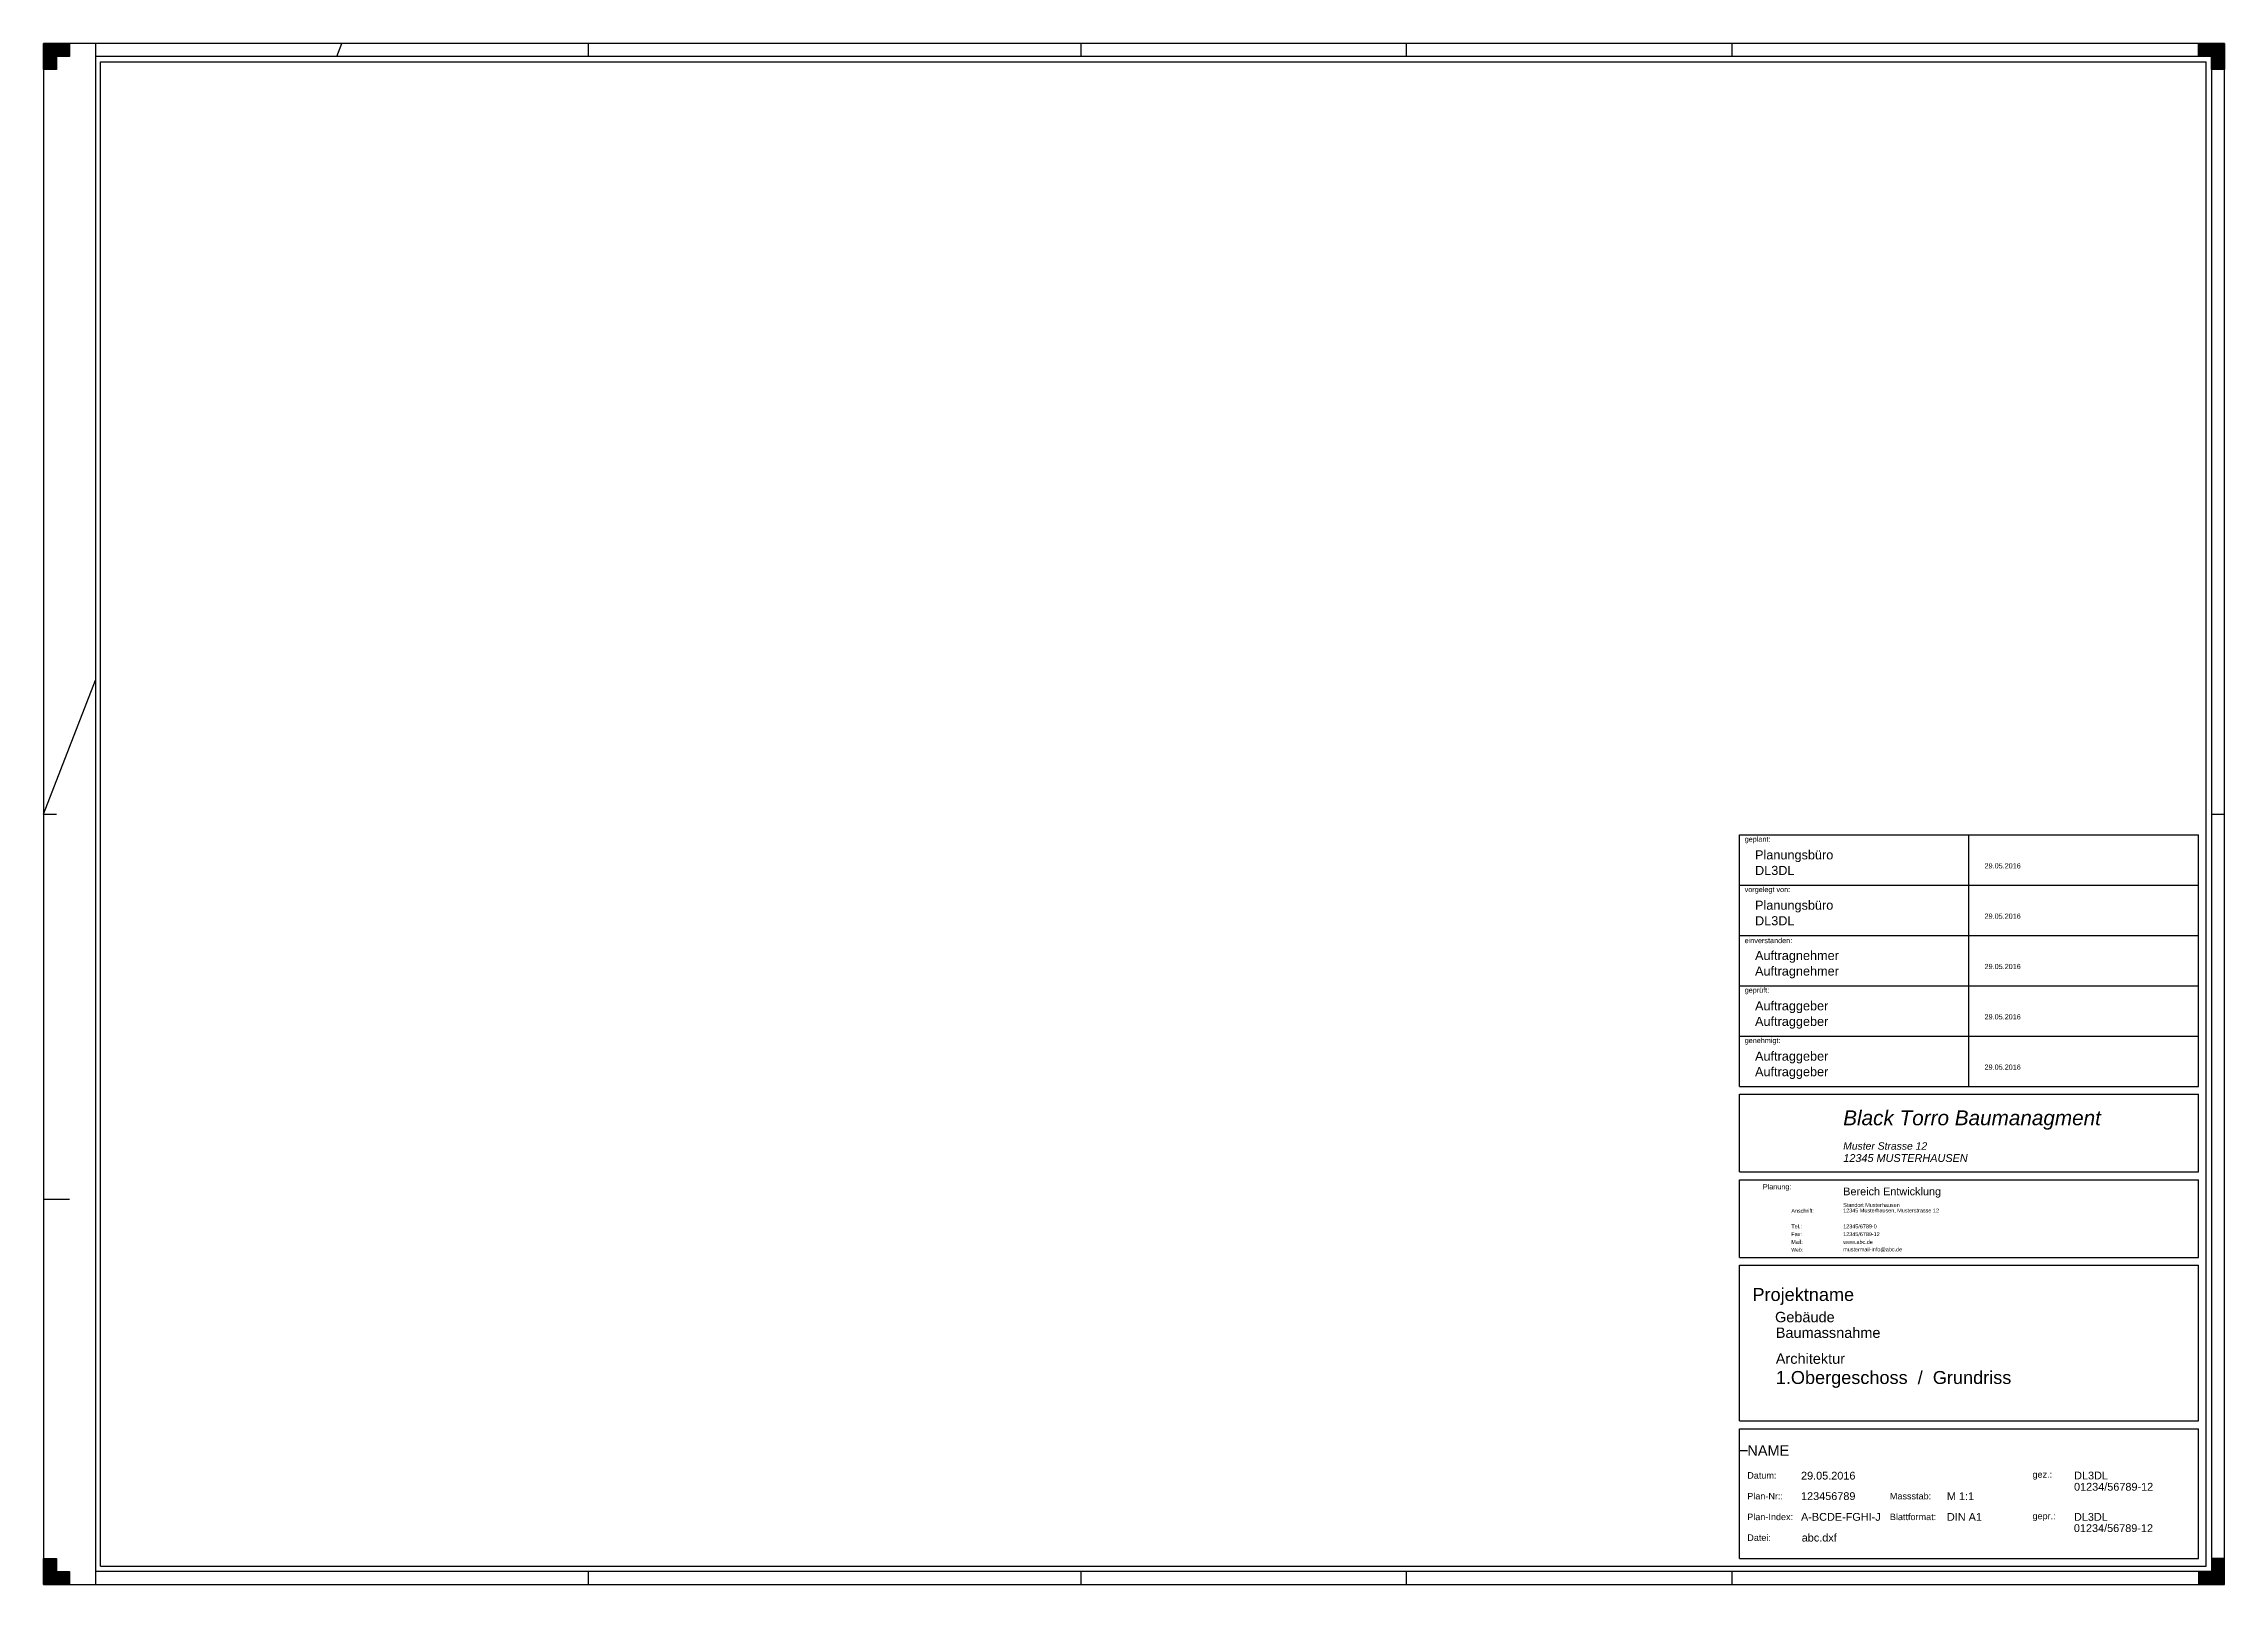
# Model space of a CAD drawing. Header units: millimetres. Extents: x 0 to 841, y 0 to 594.
import ezdxf

# ---------------------------------------------------------------- set-up
doc = ezdxf.new("R2010")
doc.units = ezdxf.units.MM
for name, color, linetype, true_color in [('Adresse Planungsbüro', 30, 'Continuous', 0xff7f00), ('Blattrahmen', 2, 'Continuous', 0xffff00), ('Faltmarken', 3, 'Continuous', 0x00ff00), ('Planecken', 2, 'Continuous', 0xffff00), ('Plankopf Linien dünn', 3, 'Continuous', 0x00ff00), ('Plankopf Platz', 6, 'Continuous', 0xff00ff), ('Plankopf Rahmen', 3, 'Continuous', 0x00ff00), ('Plankopf Text ausgefüllt', 94, 'Continuous', 0x008000), ('Plankopf Text Vorgabe', 1, 'Continuous', 0xff0000), ('Zeichnungsrahmen rot', 1, 'Continuous', 0xff0000), ('Zeichnungsrahmen_blau', 5, 'Continuous', 0x0000ff)]:
    doc.layers.add(name, color=color, linetype=linetype, true_color=true_color)
doc.styles.add('textstyle0', font='')
doc.styles.add('textstyle1', font='')
doc.styles.add('textstyle10', font='')
doc.styles.add('textstyle11', font='')
doc.styles.add('textstyle12', font='')
doc.styles.add('textstyle13', font='')
doc.styles.add('textstyle14', font='')
doc.styles.add('textstyle15', font='')
doc.styles.add('textstyle16', font='')
doc.styles.add('textstyle17', font='')
doc.styles.add('textstyle18', font='')
doc.styles.add('textstyle19', font='')
doc.styles.add('textstyle20', font='')
doc.styles.add('textstyle21', font='')
doc.styles.add('textstyle22', font='')
doc.styles.add('textstyle23', font='')
doc.styles.add('textstyle24', font='')
doc.styles.add('textstyle25', font='')
doc.styles.add('textstyle26', font='')
doc.styles.add('textstyle27', font='')
doc.styles.add('textstyle28', font='')
doc.styles.add('textstyle29', font='')
doc.styles.add('textstyle3', font='')
doc.styles.add('textstyle30', font='')
doc.styles.add('textstyle31', font='')
doc.styles.add('textstyle32', font='')
doc.styles.add('textstyle33', font='')
doc.styles.add('textstyle34', font='')
doc.styles.add('textstyle35', font='')
doc.styles.add('textstyle36', font='')
doc.styles.add('textstyle37', font='')
doc.styles.add('textstyle38', font='')
doc.styles.add('textstyle39', font='')
doc.styles.add('textstyle4', font='')
doc.styles.add('textstyle40', font='')
doc.styles.add('textstyle41', font='')
doc.styles.add('textstyle42', font='')
doc.styles.add('textstyle43', font='')
doc.styles.add('textstyle44', font='')
doc.styles.add('textstyle45', font='')
doc.styles.add('textstyle46', font='')
doc.styles.add('textstyle47', font='')
doc.styles.add('textstyle48', font='')
doc.styles.add('textstyle49', font='')
doc.styles.add('textstyle50', font='')
doc.styles.add('textstyle51', font='')
doc.styles.add('textstyle52', font='')
doc.styles.add('textstyle53', font='')
doc.styles.add('textstyle54', font='')
doc.styles.add('textstyle55', font='')
doc.styles.add('textstyle56', font='')
doc.styles.add('textstyle57', font='')
doc.styles.add('textstyle58', font='')
doc.styles.add('textstyle59', font='')
doc.styles.add('textstyle6', font='')
doc.styles.add('textstyle60', font='')
doc.styles.add('textstyle61', font='')
doc.styles.add('textstyle62', font='')
doc.styles.add('textstyle63', font='')
doc.styles.add('textstyle64', font='')
doc.styles.add('textstyle65', font='')
doc.styles.add('textstyle66', font='')
doc.styles.add('textstyle7', font='')
doc.styles.add('textstyle8', font='')
doc.styles.add('textstyle9', font='')
doc.styles.get('textstyle0').set_extended_font_data('Liberation Sans')
doc.styles.get('textstyle1').set_extended_font_data('Liberation Sans')
doc.styles.get('textstyle10').set_extended_font_data('Liberation Sans')
doc.styles.get('textstyle11').set_extended_font_data('Liberation Sans')
doc.styles.get('textstyle12').set_extended_font_data('Liberation Sans')
doc.styles.get('textstyle13').set_extended_font_data('Liberation Sans')
doc.styles.get('textstyle14').set_extended_font_data('Liberation Sans')
doc.styles.get('textstyle15').set_extended_font_data('Liberation Sans')
doc.styles.get('textstyle16').set_extended_font_data('Liberation Sans')
doc.styles.get('textstyle17').set_extended_font_data('Liberation Sans')
doc.styles.get('textstyle18').set_extended_font_data('Liberation Sans')
doc.styles.get('textstyle19').set_extended_font_data('Liberation Sans')
doc.styles.get('textstyle20').set_extended_font_data('Liberation Sans')
doc.styles.get('textstyle21').set_extended_font_data('Liberation Sans')
doc.styles.get('textstyle22').set_extended_font_data('Liberation Sans')
doc.styles.get('textstyle23').set_extended_font_data('Liberation Sans')
doc.styles.get('textstyle24').set_extended_font_data('Liberation Sans')
doc.styles.get('textstyle25').set_extended_font_data('Liberation Sans')
doc.styles.get('textstyle26').set_extended_font_data('Liberation Sans')
doc.styles.get('textstyle27').set_extended_font_data('Liberation Sans')
doc.styles.get('textstyle28').set_extended_font_data('Liberation Sans', italic=True)
doc.styles.get('textstyle29').set_extended_font_data('Liberation Sans', italic=True)
doc.styles.get('textstyle3').set_extended_font_data('Liberation Sans')
doc.styles.get('textstyle30').set_extended_font_data('Liberation Sans', italic=True)
doc.styles.get('textstyle31').set_extended_font_data('Liberation Sans')
doc.styles.get('textstyle32').set_extended_font_data('Liberation Sans')
doc.styles.get('textstyle33').set_extended_font_data('Liberation Sans')
doc.styles.get('textstyle34').set_extended_font_data('Liberation Sans')
doc.styles.get('textstyle35').set_extended_font_data('Liberation Sans')
doc.styles.get('textstyle36').set_extended_font_data('Liberation Sans')
doc.styles.get('textstyle37').set_extended_font_data('Liberation Sans')
doc.styles.get('textstyle38').set_extended_font_data('Liberation Sans')
doc.styles.get('textstyle39').set_extended_font_data('Liberation Sans')
doc.styles.get('textstyle4').set_extended_font_data('Liberation Sans')
doc.styles.get('textstyle40').set_extended_font_data('Liberation Sans')
doc.styles.get('textstyle41').set_extended_font_data('Liberation Sans')
doc.styles.get('textstyle42').set_extended_font_data('Liberation Sans')
doc.styles.get('textstyle43').set_extended_font_data('Liberation Sans')
doc.styles.get('textstyle44').set_extended_font_data('Liberation Sans')
doc.styles.get('textstyle45').set_extended_font_data('Liberation Sans')
doc.styles.get('textstyle46').set_extended_font_data('Liberation Sans')
doc.styles.get('textstyle47').set_extended_font_data('Liberation Sans')
doc.styles.get('textstyle48').set_extended_font_data('Liberation Sans')
doc.styles.get('textstyle49').set_extended_font_data('Liberation Sans')
doc.styles.get('textstyle50').set_extended_font_data('Liberation Sans')
doc.styles.get('textstyle51').set_extended_font_data('Liberation Sans')
doc.styles.get('textstyle52').set_extended_font_data('Liberation Sans')
doc.styles.get('textstyle53').set_extended_font_data('Liberation Sans')
doc.styles.get('textstyle54').set_extended_font_data('Liberation Sans')
doc.styles.get('textstyle55').set_extended_font_data('Liberation Sans')
doc.styles.get('textstyle56').set_extended_font_data('Liberation Sans')
doc.styles.get('textstyle57').set_extended_font_data('Liberation Sans')
doc.styles.get('textstyle58').set_extended_font_data('Liberation Sans')
doc.styles.get('textstyle59').set_extended_font_data('Liberation Sans')
doc.styles.get('textstyle6').set_extended_font_data('Liberation Sans')
doc.styles.get('textstyle60').set_extended_font_data('Liberation Sans')
doc.styles.get('textstyle61').set_extended_font_data('Liberation Sans')
doc.styles.get('textstyle62').set_extended_font_data('Liberation Sans')
doc.styles.get('textstyle63').set_extended_font_data('Liberation Sans')
doc.styles.get('textstyle64').set_extended_font_data('Liberation Sans')
doc.styles.get('textstyle65').set_extended_font_data('Liberation Sans')
doc.styles.get('textstyle66').set_extended_font_data('Liberation Sans')
doc.styles.get('textstyle7').set_extended_font_data('Liberation Sans')
doc.styles.get('textstyle8').set_extended_font_data('Liberation Sans')
doc.styles.get('textstyle9').set_extended_font_data('Liberation Sans')

msp = doc.modelspace()

# ---------------------------------------------------------------- hatches: boundary and pattern name
at = {"layer": 'Planecken'}
for points in [[(10, 594), (10, 589), (5, 589), (5, 584), (0, 584), (0, 594)], [(831, 594), (841, 594), (841, 584), (836, 584), (836, 589), (831, 589)], [(0, 0), (0, 10), (5, 10), (5, 5), (10, 5), (10, 0)], [(831, 0), (841, 0), (841, 10), (836, 10), (836, 5), (831, 5)]]:
    msp.add_hatch(color=256, dxfattribs=at).paths.add_polyline_path(points)

# ---------------------------------------------------------------- linework, layer by layer
at = {"layer": 'Blattrahmen'}
for p, q in [((841, 594), (0, 594)), ((0, 594), (0, 0)), ((841, 0), (841, 594)), ((0, 0), (841, 0))]:
    msp.add_line(p, q, dxfattribs=at)
at = {"layer": 'Faltmarken'}
for p, q in [((20, 594), (20, 589)), ((113.06, 589), (115, 594)), ((210, 594), (210, 589)), ((400, 594), (400, 589)), ((525.5, 594), (525.5, 589)), ((651, 594), (651, 589)), ((0, 297), (20, 348.65)), ((0, 297), (5, 297)), ((836, 297), (841, 297)), ((0, 148.5), (10, 148.5)), ((20, 5), (20, 0)), ((210, 5), (210, 0)), ((400, 5), (400, 0)), ((525.5, 5), (525.5, 0)), ((651, 5), (651, 0))]:
    msp.add_line(p, q, dxfattribs=at)
at = {"layer": 'Planecken'}
for p, q in [((0, 594), (10, 594)), ((0, 584), (0, 594)), ((10, 589), (5, 589)), ((5, 589), (5, 584)), ((10, 594), (10, 589)), ((831, 594), (841, 594)), ((831, 589), (831, 594)), ((836, 589), (831, 589)), ((836, 584), (836, 589)), ((841, 594), (841, 584)), ((5, 584), (0, 584)), ((841, 584), (836, 584)), ((0, 0), (0, 10)), ((0, 10), (5, 10)), ((5, 10), (5, 5)), ((841, 10), (836, 10)), ((836, 10), (836, 5)), ((841, 0), (841, 10)), ((0, 0), (10, 0)), ((5, 5), (10, 5)), ((10, 5), (10, 0)), ((836, 5), (831, 5)), ((831, 5), (831, 0)), ((831, 0), (841, 0))]:
    msp.add_line(p, q, dxfattribs=at)
at = {"layer": 'Plankopf Linien dünn'}
for p, q in [((742.5, 269.6), (742.5, 289)), ((654, 269.6), (742.5, 269.6)), ((742.5, 250.2), (742.5, 270.2)), ((742.5, 269.6), (831, 269.6)), ((654, 250.2), (742.5, 250.2)), ((742.5, 230.8), (742.5, 250.8)), ((742.5, 250.2), (831, 250.2)), ((654, 230.8), (742.5, 230.8)), ((742.5, 211.4), (742.5, 231.4)), ((742.5, 230.8), (831, 230.8)), ((654, 211.4), (742.5, 211.4)), ((742.5, 192), (742.5, 212)), ((742.5, 211.4), (831, 211.4))]:
    msp.add_line(p, q, dxfattribs=at)
at = {"layer": 'Plankopf Platz'}
msp.add_line((654.06, 51.62), (657.06, 51.62), dxfattribs=at)
at = {"layer": 'Plankopf Rahmen'}
for p, q in [((654, 269.6), (654, 289)), ((654, 289), (831, 289)), ((831, 269.6), (831, 289)), ((654, 250.2), (654, 269.6)), ((831, 250.2), (831, 269.6)), ((654, 230.8), (654, 250.2)), ((831, 230.8), (831, 250.2)), ((654, 211.4), (654, 230.8)), ((831, 211.4), (831, 230.8)), ((654, 192), (654, 211.4)), ((831, 192), (831, 211.4)), ((654, 192), (831, 192)), ((654, 159), (654, 189)), ((654, 189), (831, 189)), ((831, 159), (831, 189)), ((654, 159), (831, 159)), ((654, 126), (654, 156)), ((654, 156), (831, 156)), ((831, 126), (831, 156)), ((654, 126), (831, 126)), ((654, 63), (654, 123)), ((654, 123), (831, 123)), ((831, 63), (831, 123)), ((654, 63), (831, 63)), ((654, 10), (654, 60)), ((654, 60), (831, 60)), ((831, 10), (831, 60)), ((654, 10), (831, 10))]:
    msp.add_line(p, q, dxfattribs=at)
at = {"layer": 'Zeichnungsrahmen rot'}
for p, q in [((22, 7), (22, 587)), ((22, 587), (834, 587)), ((834, 7), (834, 587)), ((22, 7), (834, 7))]:
    msp.add_line(p, q, dxfattribs=at)
at = {"layer": 'Zeichnungsrahmen_blau'}
for p, q in [((836, 589), (20, 589)), ((20, 589), (20, 5)), ((836, 589), (836, 5)), ((836, 5), (20, 5))]:
    msp.add_line(p, q, dxfattribs=at)

# ---------------------------------------------------------------- texts
at = {"layer": 'Adresse Planungsbüro', "attachment_point": 4}
for s, insert, char_height, style in [('\\H5.71429;Black Torro Baumanagment', (694, 179), 4, 'textstyle28'), ('\\H2.85714;Muster Strasse 12', (694, 169), 2, 'textstyle29'), ('12345 MUSTERHAUSEN', (694.03, 164.34), 3, 'textstyle30')]:
    msp.add_mtext(s, dxfattribs=dict(at, insert=insert, char_height=char_height, style=style))
at = {"layer": 'Plankopf Text ausgefüllt'}
for s, insert, char_height, attachment_point, style in [('Planungsbüro', (660, 283), 3.5, 1, 'textstyle6'), ('Planungsbüro', (660, 283), 3.5, 1, 'textstyle7'), ('29.05.2016', (748.5, 277), 2, 4, 'textstyle17'), ('DL3DL', (660, 277), 3.5, 1, 'textstyle10'), ('DL3DL', (660, 277), 3.5, 1, 'textstyle11'), ('Planungsbüro', (660, 263.6), 3.5, 1, 'textstyle8'), ('Planungsbüro', (660, 263.6), 3.5, 1, 'textstyle9'), ('DL3DL', (660, 257.6), 3.5, 1, 'textstyle12'), ('DL3DL', (660, 257.6), 3.5, 1, 'textstyle13'), ('29.05.2016', (748.5, 257.6), 2, 4, 'textstyle18'), ('Auftragnehmer', (660, 244.2), 3.5, 1, 'textstyle26'), ('Auftragnehmer', (660, 238.2), 3.5, 1, 'textstyle27'), ('29.05.2016', (748.5, 238.2), 2, 4, 'textstyle19'), ('Auftraggeber', (660, 224.8), 3.5, 1, 'textstyle22'), ('Auftraggeber', (660, 218.8), 3.5, 1, 'textstyle24'), ('29.05.2016', (748.5, 218.8), 2, 4, 'textstyle20'), ('Auftraggeber', (660, 205.4), 3.5, 1, 'textstyle25'), ('Auftraggeber', (660, 199.4), 3.5, 1, 'textstyle23'), ('29.05.2016', (748.5, 199.4), 2, 4, 'textstyle21'), ('Bereich Entwicklung', (694, 153), 3, 1, 'textstyle31'), ('Standort Musterhausen', (694, 147), 1.5, 1, 'textstyle37'), ('12345 Musterhausen, Musterstrasse 12', (694, 144), 1.5, 4, 'textstyle38'), ('12345/6789-0', (694, 138), 1.5, 4, 'textstyle39'), ('12345/6789-12', (694, 135), 1.5, 4, 'textstyle40'), ('www.abc.de', (694, 132), 1.5, 4, 'textstyle42'), ('mustermail-info@abc.de', (694, 129), 1.5, 4, 'textstyle41'), ('Projektname', (659, 111), 5, 4, 'textstyle43'), ('Gebäude', (667.71, 103.03), 4, 4, 'textstyle44'), ('Baumassnahme', (668, 97), 4, 4, 'textstyle45'), ('Architektur', (668, 87), 4, 4, 'textstyle46'), ('1.Obergeschoss  /  Grundriss', (668, 79), 5, 4, 'textstyle47'), ('NAME', (657.06, 51.62), 4, 4, 'textstyle48'), ('29.05.2016', (677.74, 41.89), 3, 4, 'textstyle57'), ('DL3DL', (783.05, 41.95), 3, 4, 'textstyle64'), ('123456789', (677.74, 34), 3, 4, 'textstyle58'), ('M 1:1', (734, 34), 3, 4, 'textstyle61'), ('01234/56789-12', (783.02, 37.6), 3, 4, 'textstyle66'), ('A-BCDE-FGHI-J', (677.74, 26), 3, 4, 'textstyle60'), ('DIN A1', (734, 26), 3, 4, 'textstyle62'), ('DL3DL', (783, 26), 3, 4, 'textstyle63'), ('abc.dxf', (678, 18), 3, 4, 'textstyle59'), ('01234/56789-12', (782.96, 21.66), 3, 4, 'textstyle65')]:
    msp.add_mtext(s, dxfattribs=dict(at, insert=insert, char_height=char_height, attachment_point=attachment_point, style=style))
at = {"layer": 'Plankopf Text Vorgabe', "attachment_point": 4}
for s, insert, char_height, style in [('geplant:', (656, 287), 2, 'textstyle0'), ('geplant:', (656, 287), 2, 'textstyle1'), ('vorgelegt von:', (656, 267.6), 2, 'textstyle4'), ('einverstanden:', (656, 248.2), 2, 'textstyle3'), ('geprüft:', (656, 228.8), 2, 'textstyle14'), ('genehmigt:', (656, 209.4), 2, 'textstyle15'), ('Planung:', (663, 153), 2, 'textstyle16'), ('Anschrift:', (674, 144), 1.5, 'textstyle32'), ('Tel.:', (674, 138), 1.5, 'textstyle36'), ('Fax:', (674, 135), 1.5, 'textstyle33'), ('Web:', (674, 129), 1.4, 'textstyle35'), ('Mail:', (674, 132), 1.5, 'textstyle34'), ('Datum:', (657, 42), 2.5, 'textstyle49'), ('gez.:', (767, 42), 2.5, 'textstyle55'), ('Plan-Nr::', (657, 34), 2.5, 'textstyle50'), ('Massstab:', (712, 34), 2.5, 'textstyle53'), ('Plan-Index:', (657, 26), 2.5, 'textstyle51'), ('Blattformat:', (712, 26), 2.5, 'textstyle54'), ('gepr.:', (767, 26), 2.5, 'textstyle56'), ('Datei:', (657, 18), 2.5, 'textstyle52')]:
    msp.add_mtext(s, dxfattribs=dict(at, insert=insert, char_height=char_height, style=style))

doc.saveas('drawing.dxf')
